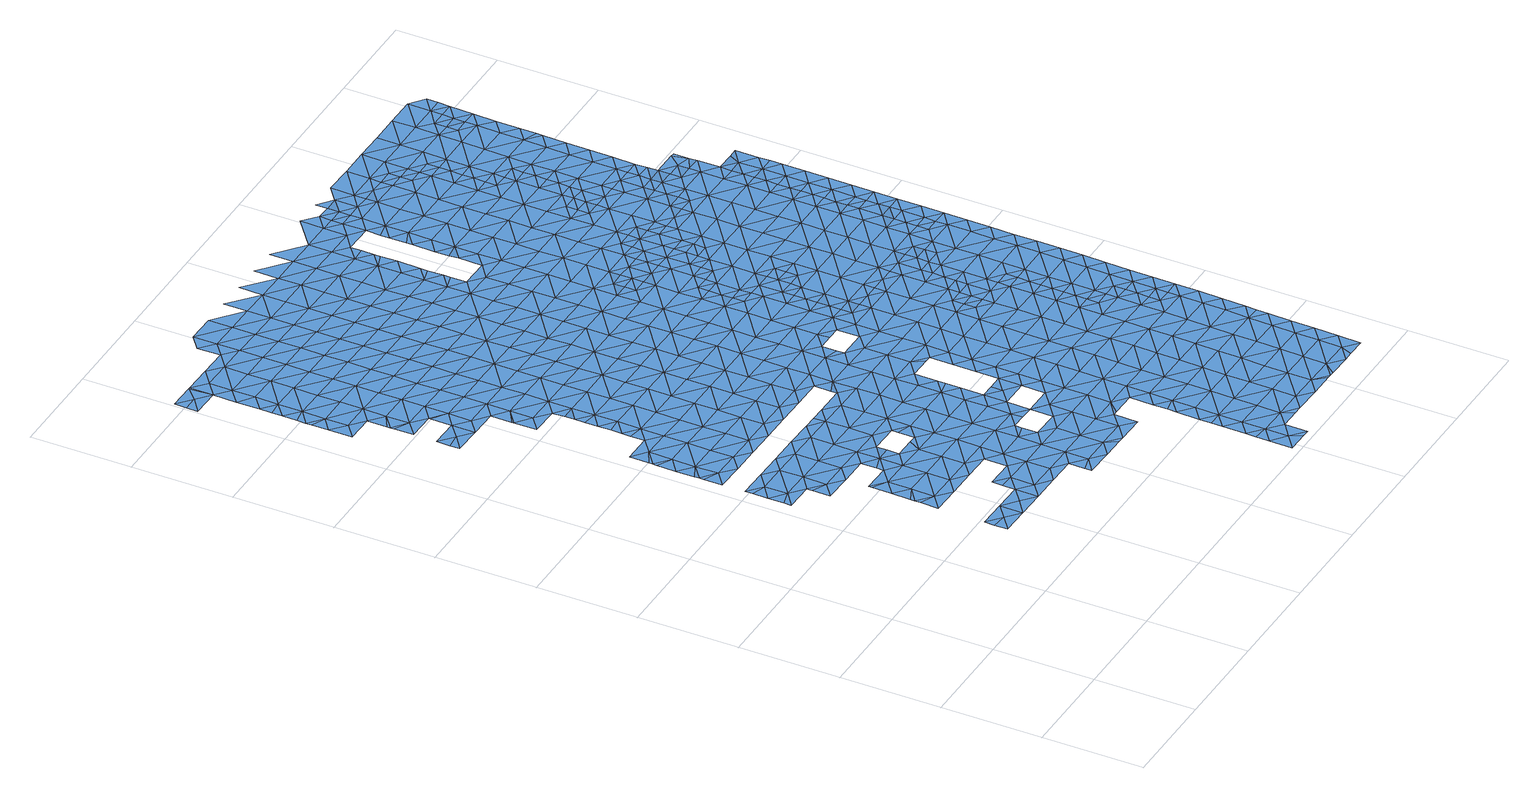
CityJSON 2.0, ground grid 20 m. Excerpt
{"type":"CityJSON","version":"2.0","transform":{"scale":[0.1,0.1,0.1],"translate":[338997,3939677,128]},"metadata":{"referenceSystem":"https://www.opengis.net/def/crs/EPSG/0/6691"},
"CityObjects":{
"waterbody1":{"type":"WaterBody","attributes":{"name":"1","class":"1140","function":"1","WaterBodyRiverFloodingRiskAttribute.description":"1","WaterBodyRiverFloodingRiskAttribute.rankOrg":"1","WaterBodyRiverFloodingRiskAttribute.adminType":"2","WaterBodyRiverFloodingRiskAttribute.scale":"L2"},"geometry":[{"type":"MultiSurface","lod":"1","boundaries":[[[0,1,2]],[[2,1,3]],[[4,5,6]],[[7,4,6]],[[0,8,1]],[[5,9,6]],[[10,11,12]],[[11,7,6]],[[13,3,1]],[[10,7,11]],[[14,15,16]],[[1,8,13]],[[17,12,11]],[[9,18,6]],[[16,15,19]],[[6,20,11]],[[21,22,9]],[[23,15,14]],[[21,24,22]],[[25,26,27]],[[25,28,26]],[[29,30,27]],[[22,18,9]],[[31,32,33]],[[31,19,32]],[[13,8,34]],[[20,17,11]],[[24,35,22]],[[28,36,26]],[[19,15,32]],[[37,30,29]],[[27,26,29]],[[33,38,39]],[[6,18,20]],[[39,38,40]],[[34,8,41]],[[42,43,44]],[[45,13,34]],[[33,32,38]],[[46,47,48]],[[23,49,15]],[[46,37,47]],[[50,32,15]],[[44,43,51]],[[37,29,47]],[[52,29,26]],[[48,53,54]],[[22,55,18]],[[56,57,58]],[[52,26,36]],[[20,59,17]],[[45,34,41]],[[50,38,32]],[[53,48,47]],[[60,40,38]],[[61,54,53]],[[22,35,55]],[[57,62,58]],[[63,64,65]],[[64,56,58]],[[43,42,66]],[[63,56,64]],[[18,67,20]],[[52,68,29]],[[29,69,47]],[[70,71,72]],[[73,45,41]],[[65,74,75]],[[53,76,61]],[[77,78,79]],[[80,67,18]],[[15,49,50]],[[68,69,29]],[[51,43,81]],[[80,18,55]],[[69,53,47]],[[82,60,38]],[[71,70,83]],[[75,74,84]],[[74,65,64]],[[35,85,55]],[[78,77,86]],[[83,87,88]],[[49,23,89]],[[90,91,45]],[[81,43,66]],[[62,92,58]],[[87,62,88]],[[73,90,45]],[[70,87,83]],[[52,36,93]],[[20,67,59]],[[41,94,73]],[[91,90,95]],[[38,50,82]],[[96,84,74]],[[97,84,96]],[[70,72,98]],[[99,97,96]],[[64,58,92]],[[77,79,100]],[[101,86,77]],[[60,102,103]],[[87,92,62]],[[85,104,55]],[[82,102,60]],[[105,68,52]],[[55,104,80]],[[93,105,52]],[[106,49,89]],[[53,107,76]],[[99,108,109]],[[49,110,50]],[[81,66,111]],[[103,102,85]],[[108,99,96]],[[67,112,59]],[[113,114,81]],[[53,69,107]],[[98,115,70]],[[74,64,116]],[[117,87,70]],[[66,118,111]],[[50,110,82]],[[119,96,74]],[[102,104,85]],[[120,69,68]],[[113,81,111]],[[77,100,101]],[[114,113,98]],[[121,67,80]],[[64,92,116]],[[122,123,76]],[[95,90,124]],[[125,109,108]],[[126,106,89]],[[127,128,73]],[[115,117,70]],[[117,92,87]],[[100,109,125]],[[73,94,127]],[[110,49,106]],[[123,122,129]],[[130,119,74]],[[113,115,98]],[[122,76,107]],[[101,100,131]],[[132,105,93]],[[133,121,80]],[[102,82,134]],[[90,73,128]],[[133,80,104]],[[135,136,137]],[[74,116,130]],[[138,139,129]],[[140,137,136]],[[100,141,131]],[[120,68,105]],[[96,142,108]],[[138,143,139]],[[102,144,104]],[[100,125,141]],[[145,146,118]],[[138,129,122]],[[145,135,146]],[[102,134,147]],[[67,121,112]],[[148,111,118]],[[124,90,128]],[[94,149,127]],[[107,69,150]],[[134,82,151]],[[92,152,116]],[[82,110,151]],[[135,137,146]],[[102,147,144]],[[150,69,120]],[[107,153,122]],[[113,111,148]],[[138,154,143]],[[155,115,113]],[[156,126,124]],[[126,157,106]],[[158,154,159]],[[125,108,142]],[[160,133,104]],[[161,92,117]],[[162,131,141]],[[158,143,154]],[[163,110,106]],[[116,152,130]],[[96,119,142]],[[148,118,146]],[[132,164,105]],[[156,124,128]],[[165,120,105]],[[166,146,137]],[[167,134,151]],[[168,128,127]],[[154,169,159]],[[170,117,115]],[[121,171,112]],[[107,150,153]],[[157,163,106]],[[169,140,172]],[[153,173,122]],[[163,151,110]],[[122,174,138]],[[155,113,148]],[[175,119,130]],[[156,157,126]],[[92,161,152]],[[172,159,169]],[[176,177,149]],[[104,144,160]],[[164,165,105]],[[176,178,177]],[[179,121,133]],[[173,174,122]],[[152,175,130]],[[120,165,150]],[[125,142,180]],[[141,125,181]],[[182,148,146]],[[137,140,166]],[[183,156,128]],[[169,166,140]],[[184,161,117]],[[127,149,168]],[[185,160,144]],[[170,115,155]],[[186,142,119]],[[181,125,180]],[[187,164,132]],[[141,181,162]],[[178,188,177]],[[189,133,160]],[[167,151,190]],[[168,149,177]],[[154,138,174]],[[191,155,148]],[[165,192,150]],[[150,193,153]],[[182,146,166]],[[194,152,161]],[[184,117,170]],[[195,157,156]],[[121,179,171]],[[182,191,148]],[[196,151,163]],[[186,119,175]],[[128,168,183]],[[183,197,156]],[[192,193,150]],[[190,151,196]],[[133,189,179]],[[193,173,153]],[[198,168,177]],[[199,154,174]],[[200,170,155]],[[169,201,166]],[[188,198,177]],[[197,195,156]],[[195,163,157]],[[202,175,152]],[[169,154,201]],[[180,142,203]],[[194,161,184]],[[185,204,160]],[[191,200,155]],[[190,205,206]],[[203,142,186]],[[179,207,171]],[[187,208,164]],[[205,185,206]],[[209,165,164]],[[201,154,199]],[[205,190,196]],[[210,174,173]],[[162,181,211]],[[212,182,166]],[[193,213,173]],[[214,196,163]],[[170,215,184]],[[189,160,204]],[[181,180,216]],[[198,217,168]],[[205,204,185]],[[209,192,165]],[[218,198,188]],[[219,179,189]],[[152,194,202]],[[180,203,216]],[[220,212,166]],[[216,221,181]],[[212,191,182]],[[183,222,197]],[[179,223,207]],[[183,168,217]],[[220,166,201]],[[224,194,184]],[[186,175,225]],[[215,170,200]],[[226,208,187]],[[227,219,189]],[[225,175,202]],[[228,222,183]],[[209,164,208]],[[186,229,203]],[[215,224,184]],[[227,189,204]],[[163,195,214]],[[210,173,213]],[[214,230,196]],[[199,174,210]],[[225,229,186]],[[211,181,221]],[[231,193,192]],[[197,232,195]],[[233,232,197]],[[234,201,199]],[[233,197,222]],[[235,200,191]],[[194,236,202]],[[237,198,218]],[[179,219,223]],[[183,217,228]],[[205,238,204]],[[239,231,192]],[[224,236,194]],[[231,213,193]],[[205,196,238]],[[229,240,203]],[[211,241,242]],[[234,220,201]],[[235,215,200]],[[241,211,221]],[[192,209,239]],[[243,214,195]],[[199,210,244]],[[232,243,195]],[[216,203,240]],[[191,212,245]],[[246,198,237]],[[196,230,238]],[[247,227,204]],[[216,248,221]],[[226,249,208]],[[241,250,242]],[[228,251,222]],[[252,209,208]],[[238,253,204]],[[235,191,245]],[[217,198,246]],[[199,244,234]],[[219,254,223]],[[220,255,212]],[[225,202,256]],[[257,229,225]],[[234,255,220]],[[258,241,221]],[[249,252,208]],[[235,259,215]],[[260,243,232]],[[217,261,228]],[[252,239,209]],[[262,219,227]],[[202,236,256]],[[216,240,248]],[[263,213,231]],[[224,215,259]],[[212,264,245]],[[210,213,265]],[[247,204,253]],[[255,264,212]],[[266,214,243]],[[257,225,256]],[[267,250,241]],[[217,246,268]],[[229,269,240]],[[230,214,270]],[[244,210,265]],[[257,269,229]],[[246,237,271]],[[272,231,239]],[[221,248,258]],[[213,263,265]],[[226,273,249]],[[261,217,268]],[[228,261,251]],[[236,224,274]],[[275,276,277]],[[270,214,266]],[[274,224,259]],[[278,276,275]],[[219,262,254]],[[243,260,279]],[[280,272,239]],[[227,247,262]],[[272,263,231]],[[267,241,258]],[[281,282,277]],[[238,230,283]],[[234,244,284]],[[269,285,240]],[[286,266,243]],[[280,239,252]],[[279,286,243]],[[235,245,287]],[[288,255,234]],[[289,246,271]],[[256,236,290]],[[291,292,251]],[[268,246,289]],[[283,230,270]],[[244,265,284]],[[282,281,293]],[[253,238,283]],[[248,240,285]],[[290,236,274]],[[281,277,276]],[[294,295,254]],[[245,264,287]],[[287,296,235]],[[235,297,259]],[[298,247,253]],[[299,265,263]],[[300,250,267]],[[292,291,279]],[[301,252,249]],[[302,288,234]],[[251,261,291]],[[303,249,273]],[[296,297,235]],[[302,234,284]],[[297,274,259]],[[266,304,270]],[[255,288,264]],[[257,256,305]],[[306,269,257]],[[273,295,294]],[[307,261,268]],[[254,262,294]],[[276,278,308]],[[258,248,309]],[[310,267,258]],[[311,293,312]],[[301,280,252]],[[266,286,304]],[[276,313,281]],[[314,262,247]],[[256,290,305]],[[293,281,312]],[[253,283,315]],[[248,285,309]],[[309,310,258]],[[304,316,270]],[[317,318,289]],[[318,307,268]],[[312,319,311]],[[276,308,313]],[[303,273,294]],[[268,289,318]],[[270,316,283]],[[263,272,299]],[[264,320,287]],[[319,321,322]],[[265,323,284]],[[324,285,269]],[[261,307,291]],[[298,253,315]],[[306,257,305]],[[322,311,319]],[[267,325,300]],[[326,323,265]],[[279,291,327]],[[249,303,301]],[[304,286,328]],[[326,265,299]],[[329,330,321]],[[281,331,312]],[[284,323,302]],[[290,274,332]],[[280,333,272]],[[334,305,290]],[[283,335,315]],[[287,336,296]],[[331,281,313]],[[264,288,320]],[[294,262,314]],[[283,316,337]],[[324,269,306]],[[329,321,319]],[[274,297,332]],[[285,338,309]],[[339,333,280]],[[317,340,318]],[[247,298,314]],[[325,267,310]],[[286,341,328]],[[324,338,285]],[[339,280,301]],[[304,328,342]],[[283,337,335]],[[343,298,315]],[[330,344,345]],[[312,346,319]],[[335,343,315]],[[291,347,327]],[[329,344,330]],[[272,348,299]],[[296,349,297]],[[323,350,302]],[[351,331,313]],[[345,344,352]],[[287,320,336]],[[336,349,296]],[[291,307,347]],[[290,332,334]],[[309,353,310]],[[333,348,272]],[[354,294,314]],[[355,301,303]],[[288,302,350]],[[299,348,326]],[[303,294,356]],[[306,305,357]],[[358,324,306]],[[312,331,346]],[[359,328,341]],[[342,328,359]],[[352,360,340]],[[327,361,341]],[[318,362,307]],[[363,314,298]],[[305,334,357]],[[294,354,356]],[[309,338,353]],[[352,344,360]],[[364,298,343]],[[365,344,329]],[[366,323,326]],[[327,347,361]],[[362,347,307]],[[367,334,332]],[[318,340,368]],[[369,338,324]],[[331,351,370]],[[319,346,371]],[[288,350,372]],[[329,319,365]],[[320,288,373]],[[374,375,310]],[[358,306,357]],[[375,376,325]],[[355,303,356]],[[297,349,377]],[[339,301,355]],[[332,297,367]],[[365,319,371]],[[339,378,333]],[[310,353,374]],[[340,360,368]],[[336,320,373]],[[325,310,375]],[[359,341,379]],[[380,326,348]],[[381,346,331]],[[367,297,377]],[[341,361,379]],[[288,372,373]],[[344,382,360]],[[383,331,370]],[[318,368,362]],[[384,385,359]],[[354,314,363]],[[369,324,358]],[[362,386,347]],[[298,364,363]],[[356,354,387]],[[364,343,388]],[[378,339,355]],[[384,359,379]],[[326,380,366]],[[378,389,333]],[[357,334,390]],[[382,344,365]],[[391,336,373]],[[360,392,368]],[[350,323,393]],[[353,338,394]],[[390,334,367]],[[356,395,355]],[[396,356,387]],[[382,392,360]],[[349,336,397]],[[394,338,369]],[[361,347,398]],[[385,399,400]],[[401,380,348]],[[393,323,366]],[[371,346,381]],[[372,350,393]],[[387,354,402]],[[353,403,374]],[[354,363,402]],[[356,396,395]],[[377,349,397]],[[364,388,404]],[[331,383,381]],[[405,367,377]],[[398,347,386]],[[385,384,399]],[[348,333,401]],[[358,357,406]],[[336,391,397]],[[407,369,358]],[[408,403,353]],[[409,363,364]],[[403,375,374]],[[410,404,400]],[[383,370,411]],[[357,390,406]],[[395,412,355]],[[379,361,413]],[[353,394,408]],[[333,389,401]],[[362,368,414]],[[415,371,381]],[[355,416,378]],[[417,372,393]],[[400,399,410]],[[384,379,413]],[[401,418,380]],[[419,394,369]],[[365,371,420]],[[373,372,421]],[[361,398,413]],[[407,358,406]],[[422,423,375]],[[364,404,409]],[[368,392,414]],[[377,397,405]],[[414,424,362]],[[362,425,386]],[[410,409,404]],[[366,380,418]],[[407,419,369]],[[420,371,415]],[[378,416,389]],[[421,372,417]],[[391,373,421]],[[426,381,383]],[[387,402,427]],[[428,406,390]],[[399,384,429]],[[382,365,430]],[[402,363,431]],[[429,384,413]],[[416,355,412]],[[367,405,432]],[[395,433,412]],[[390,367,428]],[[386,434,398]],[[422,375,403]],[[419,435,394]],[[399,436,410]],[[437,417,393]],[[394,438,408]],[[439,427,402]],[[383,411,440]],[[430,365,420]],[[363,409,431]],[[392,382,430]],[[397,391,441]],[[425,362,424]],[[428,367,432]],[[425,434,386]],[[434,413,398]],[[389,442,401]],[[443,407,406]],[[366,418,444]],[[393,366,437]],[[435,438,394]],[[391,421,441]],[[445,412,433]],[[446,409,410]],[[408,438,403]],[[439,402,431]],[[426,383,440]],[[399,429,447]],[[415,381,426]],[[366,444,437]],[[411,448,440]],[[389,416,449]],[[450,429,413]],[[437,451,417]],[[452,422,403]],[[392,430,453]],[[397,441,454]],[[407,455,419]],[[414,392,456]],[[405,397,457]],[[399,447,436]],[[442,389,449]],[[406,428,443]],[[439,458,427]],[[412,459,416]],[[421,417,451]],[[427,458,445]],[[409,460,431]],[[457,397,454]],[[432,405,457]],[[461,430,420]],[[462,441,421]],[[418,401,463]],[[392,453,456]],[[415,426,464]],[[465,425,424]],[[446,410,436]],[[420,415,466]],[[450,413,434]],[[455,407,443]],[[467,468,422]],[[440,448,469]],[[470,447,429]],[[471,435,419]],[[424,414,472]],[[412,445,459]],[[444,418,463]],[[455,473,419]],[[466,415,464]],[[416,474,449]],[[403,438,452]],[[475,462,421]],[[401,442,463]],[[462,454,441]],[[472,414,456]],[[428,432,476]],[[465,434,425]],[[475,421,451]],[[477,453,430]],[[478,440,469]],[[473,471,419]],[[440,479,426]],[[443,428,480]],[[445,458,459]],[[439,431,460]],[[481,429,450]],[[482,436,447]],[[432,457,476]],[[409,446,460]],[[467,422,452]],[[483,478,469]],[[437,444,484]],[[474,416,459]],[[461,420,466]],[[461,477,430]],[[484,444,463]],[[443,485,455]],[[486,451,437]],[[428,487,480]],[[470,429,481]],[[488,457,454]],[[438,435,471]],[[424,472,465]],[[487,428,476]],[[443,480,489]],[[458,490,459]],[[491,475,451]],[[438,492,452]],[[465,493,434]],[[494,439,460]],[[443,489,485]],[[479,440,478]],[[495,486,437]],[[436,496,446]],[[485,497,455]],[[463,442,498]],[[458,439,499]],[[495,437,484]],[[488,476,457]],[[455,500,473]],[[449,474,501]],[[497,500,455]],[[450,434,493]],[[442,449,502]],[[503,474,459]],[[504,454,462]],[[486,491,451]],[[482,447,470]],[[464,426,505]],[[482,496,436]],[[506,484,463]],[[507,503,459]],[[508,481,450]],[[456,453,509]],[[458,499,490]],[[510,462,475]],[[511,506,463]],[[502,449,501]],[[452,512,467]],[[459,490,507]],[[439,494,499]],[[478,483,513]],[[514,510,475]],[[438,471,492]],[[463,498,511]],[[466,464,505]],[[492,512,452]],[[514,475,491]],[[515,471,473]],[[509,453,477]],[[488,454,504]],[[498,442,502]],[[426,479,505]],[[516,465,472]],[[517,487,476]],[[518,508,450]],[[519,501,474]],[[515,473,500]],[[506,520,484]],[[521,495,484]],[[522,494,460]],[[523,524,467]],[[525,519,474]],[[481,508,470]],[[472,456,516]],[[520,521,484]],[[450,493,518]],[[474,503,525]],[[480,487,526]],[[460,446,522]],[[512,523,467]],[[527,492,471]],[[528,490,499]],[[516,456,509]],[[529,466,505]],[[530,498,502]],[[461,531,477]],[[532,504,462]],[[533,527,471]],[[478,534,479]],[[535,482,470]],[[536,491,486]],[[461,466,531]],[[537,462,510]],[[538,539,501]],[[471,515,533]],[[476,488,517]],[[516,540,465]],[[517,541,487]],[[446,496,522]],[[542,499,494]],[[501,519,538]],[[478,513,543]],[[531,466,529]],[[502,501,539]],[[544,512,492]],[[545,509,477]],[[546,505,479]],[[493,465,540]],[[499,547,528]],[[482,548,496]],[[549,544,492]],[[550,488,504]],[[551,495,521]],[[552,537,510]],[[495,553,486]],[[554,536,486]],[[531,545,477]],[[492,527,549]],[[526,487,541]],[[535,470,508]],[[513,555,543]],[[556,494,522]],[[534,478,543]],[[530,502,557]],[[551,553,495]],[[532,462,537]],[[558,516,509]],[[502,539,557]],[[559,551,521]],[[560,561,496]],[[496,561,522]],[[482,562,548]],[[560,496,548]],[[563,493,540]],[[564,523,512]],[[542,494,556]],[[544,564,512]],[[545,558,509]],[[526,565,566]],[[562,482,535]],[[518,493,567]],[[565,526,541]],[[568,557,539]],[[546,479,534]],[[547,499,542]],[[552,569,537]],[[543,555,570]],[[550,504,532]],[[517,488,550]],[[571,540,516]],[[572,541,517]],[[573,531,529]],[[574,575,566]],[[554,486,553]],[[529,505,576]],[[493,563,567]],[[577,556,522]],[[561,577,522]],[[568,539,578]],[[543,579,534]],[[575,574,580]],[[508,518,581]],[[559,582,551]],[[583,548,562]],[[576,505,546]],[[579,543,570]],[[564,584,523]],[[585,547,542]],[[569,586,537]],[[566,565,574]],[[587,557,568]],[[588,532,537]],[[589,564,544]],[[572,517,550]],[[590,554,553]],[[591,565,541]],[[582,592,551]],[[518,567,581]],[[574,593,580]],[[516,558,571]],[[594,562,535]],[[571,595,540]],[[580,593,596]],[[578,597,568]],[[592,598,551]],[[551,598,553]],[[599,542,556]],[[535,508,600]],[[601,567,563]],[[602,583,562]],[[573,529,576]],[[545,531,573]],[[586,588,537]],[[546,534,603]],[[563,540,595]],[[542,604,585]],[[591,574,565]],[[534,579,603]],[[605,587,568]],[[532,588,550]],[[600,594,535]],[[597,606,568]],[[607,541,572]],[[561,608,577]],[[609,523,584]],[[610,599,556]],[[553,611,590]],[[508,581,600]],[[612,601,563]],[[606,605,568]],[[603,613,546]],[[598,611,553]],[[595,612,563]],[[610,556,577]],[[594,602,562]],[[546,613,576]],[[614,581,567]],[[615,596,616]],[[616,596,593]],[[569,617,586]],[[618,584,564]],[[619,614,567]],[[620,615,616]],[[589,618,564]],[[619,567,601]],[[621,622,620]],[[623,572,550]],[[541,607,591]],[[545,573,624]],[[558,545,625]],[[542,599,604]],[[588,626,550]],[[608,627,577]],[[616,621,620]],[[591,628,574]],[[629,595,571]],[[630,627,608]],[[622,621,589]],[[617,631,586]],[[632,576,613]],[[626,623,550]],[[633,610,577]],[[634,635,581]],[[573,576,632]],[[636,637,598]],[[598,637,611]],[[545,624,625]],[[627,633,577]],[[638,639,584]],[[581,614,634]],[[638,584,618]],[[640,629,571]],[[600,581,635]],[[571,558,640]],[[631,641,586]],[[621,642,589]],[[643,601,612]],[[609,584,639]],[[593,574,644]],[[645,612,595]],[[641,646,586]],[[647,602,594]],[[586,646,588]],[[648,573,632]],[[649,594,600]],[[650,645,595]],[[651,604,599]],[[607,572,623]],[[652,599,610]],[[618,589,642]],[[653,649,600]],[[624,573,654]],[[595,629,650]],[[616,593,644]],[[558,625,640]],[[655,652,610]],[[656,611,637]],[[657,591,607]],[[600,635,653]],[[573,648,654]],[[655,610,633]],[[574,628,644]],[[623,658,607]],[[659,643,612]],[[660,647,594]],[[645,661,612]],[[662,618,642]],[[636,663,637]],[[661,659,612]],[[646,664,588]],[[599,665,651]],[[663,656,637]],[[625,624,666]],[[588,664,626]],[[621,616,667]],[[624,654,666]],[[594,649,660]],[[660,668,647]],[[669,629,640]],[[665,599,652]],[[663,636,670]],[[666,671,625]],[[616,644,667]],[[667,672,621]],[[621,673,642]],[[625,671,640]],[[663,674,656]],[[642,675,662]],[[628,591,657]],[[676,664,646]],[[672,673,621]],[[607,658,657]],[[677,644,628]],[[640,678,669]],[[673,675,642]],[[671,678,640]],[[679,680,652]],[[623,626,681]],[[665,652,680]],[[681,626,664]],[[682,628,657]],[[683,684,685]],[[676,686,664]],[[687,665,680]],[[658,623,688]],[[667,644,677]],[[628,682,677]],[[623,681,688]],[[679,689,680]],[[690,675,673]],[[680,691,687]],[[692,693,694]],[[695,658,688]],[[689,679,696]],[[689,691,680]],[[692,697,686]],[[698,664,686]],[[672,699,673]],[[657,658,700]],[[667,677,701]],[[672,667,699]],[[681,702,688]],[[673,703,690]],[[692,694,697]],[[682,657,700]],[[658,695,700]],[[681,664,704]],[[667,701,699]],[[698,686,697]],[[705,703,673]],[[699,705,673]],[[694,706,697]],[[707,708,688]],[[688,708,695]],[[681,704,702]],[[707,688,702]],[[677,682,709]],[[664,698,704]],[[709,682,700]],[[710,700,695]],[[708,710,695]],[[701,677,711]],[[712,702,704]],[[677,709,711]],[[701,713,699]],[[714,703,705]],[[697,706,715]],[[699,716,705]],[[717,713,701]],[[698,697,718]],[[719,714,705]],[[701,711,717]],[[715,706,720]],[[704,698,718]],[[716,719,705]],[[708,721,710]],[[712,704,722]],[[697,715,718]],[[699,713,716]],[[711,709,723]],[[700,710,724]],[[709,700,725]],[[726,714,719]],[[720,727,715]],[[704,728,722]],[[729,730,711]],[[711,730,717]],[[725,700,724]],[[721,731,710]],[[729,711,723]],[[728,704,718]],[[723,709,725]],[[732,733,715]],[[734,716,713]],[[731,735,710]],[[715,727,732]],[[721,736,731]],[[737,738,717]],[[717,738,713]],[[718,715,733]],[[724,710,735]],[[717,730,737]],[[739,722,728]],[[740,728,718]],[[741,723,725]],[[742,734,713]],[[743,740,718]],[[744,745,724]],[[724,745,725]],[[718,733,743]],[[724,735,744]],[[713,738,742]],[[746,739,728]],[[747,734,742]],[[748,749,725]],[[746,728,740]],[[725,745,748]],[[741,725,749]],[[750,746,740]],[[750,740,751]],[[752,746,750]],[[751,753,750]],[[754,753,751]],[[753,755,750]],[[752,750,755]]]}]},
"waterbody2":{"type":"WaterBody","attributes":{"name":"1","class":"1140","function":"1","WaterBodyRiverFloodingRiskAttribute.description":"1","WaterBodyRiverFloodingRiskAttribute.rankOrg":"2","WaterBodyRiverFloodingRiskAttribute.adminType":"2","WaterBodyRiverFloodingRiskAttribute.scale":"L2"},"geometry":[{"type":"MultiSurface","lod":"1","boundaries":[[[756,645,650]],[[756,757,645]],[[756,758,757]],[[678,758,756]],[[759,760,761]],[[761,760,762]],[[760,763,762]],[[764,762,763]],[[762,764,765]],[[764,766,765]],[[767,766,764]],[[767,768,766]],[[769,768,767]],[[769,770,768]],[[769,771,770]],[[771,769,772]],[[772,769,773]],[[774,773,769]],[[775,774,767]],[[776,777,778]],[[772,777,776]],[[776,779,772]],[[779,776,780]],[[780,776,778]],[[781,780,778]],[[782,780,781]],[[782,783,780]],[[784,785,786]],[[787,785,784]],[[787,788,785]],[[789,790,791]],[[790,792,791]],[[791,792,793]],[[793,792,794]],[[795,796,797]],[[795,798,796]],[[798,799,796]],[[799,798,800]],[[801,686,676]],[[692,686,801]],[[694,693,802]],[[693,674,802]],[[674,693,803]],[[801,803,693]],[[631,803,801]],[[611,803,631]],[[611,656,803]],[[663,804,674]],[[663,670,804]],[[670,636,805]],[[636,598,805]],[[592,805,598]],[[592,582,805]],[[806,582,559]],[[806,807,582]],[[807,806,808]],[[808,806,506]],[[520,506,806]],[[590,611,809]],[[809,554,590]],[[554,809,569]],[[617,569,809]],[[801,646,641]],[[536,810,491]],[[536,554,810]],[[514,491,810]],[[810,510,514]],[[552,510,810]],[[810,569,552]],[[809,631,617]],[[569,810,554]],[[511,498,530]],[[525,503,811]],[[503,812,811]],[[812,503,507]],[[560,813,561]],[[560,583,813]],[[583,602,813]],[[660,649,768]],[[660,768,668]],[[647,668,814]],[[814,668,770]],[[647,814,602]],[[814,630,602]],[[814,815,630]],[[814,771,815]],[[816,771,779]],[[696,816,779]],[[679,816,696]],[[679,655,816]],[[679,652,655]],[[689,817,691]],[[689,696,817]],[[691,817,818]],[[818,817,783]],[[819,691,818]],[[687,691,819]],[[819,665,687]],[[665,819,820]],[[819,821,820]],[[821,819,822]],[[821,822,823]],[[823,822,824]],[[825,824,822]],[[823,824,788]],[[823,788,826]],[[827,823,826]],[[828,827,826]],[[828,829,827]],[[829,828,830]],[[831,830,828]],[[832,830,831]],[[833,830,832]],[[830,833,834]],[[833,605,834]],[[833,835,605]],[[836,835,833]],[[836,807,835]],[[807,836,837]],[[837,836,838]],[[836,839,838]],[[832,839,836]],[[838,839,840]],[[840,839,831]],[[793,840,831]],[[840,793,841]],[[796,841,793]],[[841,838,840]],[[838,841,842]],[[841,799,842]],[[799,843,842]],[[844,843,799]],[[843,844,845]],[[846,845,844]],[[847,846,844]],[[847,844,848]],[[845,849,843]],[[850,849,845]],[[851,849,850]],[[733,849,851]],[[733,732,849]],[[802,804,852]],[[852,804,853]],[[804,837,853]],[[852,853,843]],[[843,727,852]],[[720,852,727]],[[732,727,849]],[[743,733,851]],[[854,851,850]],[[855,850,845]],[[843,849,727]],[[799,848,844]],[[843,853,842]],[[842,853,838]],[[838,853,837]],[[807,837,805]],[[587,605,835]],[[606,597,834]],[[597,856,834]],[[857,856,597]],[[856,857,811]],[[519,811,857]],[[858,856,811]],[[858,829,856]],[[754,751,851]],[[858,859,829]],[[859,858,820]],[[820,858,860]],[[860,858,812]],[[547,860,812]],[[860,547,585]],[[813,630,608]],[[815,633,627]],[[604,651,820]],[[585,604,860]],[[528,547,812]],[[490,528,812]],[[604,820,860]],[[857,597,578]],[[578,539,857]],[[587,835,557]],[[808,557,835]],[[834,605,606]],[[856,830,834]],[[836,833,832]],[[831,839,832]],[[791,831,828]],[[830,856,829]],[[827,829,859]],[[859,821,827]],[[828,826,791]],[[827,821,823]],[[820,821,859]],[[651,665,820]],[[822,819,818]],[[818,861,822]],[[862,861,818]],[[655,633,816]],[[817,696,779]],[[816,633,815]],[[627,630,815]],[[863,614,619]],[[634,614,765]],[[635,634,765]],[[619,643,863]],[[643,659,863]],[[757,659,661]],[[757,761,659]],[[659,761,863]],[[643,619,601]],[[653,635,766]],[[766,649,653]],[[864,855,845]],[[608,561,813]],[[548,583,560]],[[507,490,812]],[[858,811,812]],[[811,519,525]],[[538,519,857]],[[539,538,857]],[[530,557,808]],[[511,530,808]],[[806,521,520]],[[808,506,511]],[[808,835,807]],[[559,521,806]],[[614,863,765]],[[582,807,805]],[[670,805,837]],[[804,670,837]],[[611,631,809]],[[641,631,801]],[[656,674,803]],[[804,802,674]],[[694,802,706]],[[845,846,864]],[[800,848,799]],[[841,796,799]],[[751,743,851]],[[796,793,797]],[[794,797,793]],[[831,791,793]],[[791,826,789]],[[865,789,826]],[[826,788,865]],[[824,785,788]],[[866,785,824]],[[866,786,785]],[[861,825,822]],[[783,862,818]],[[783,817,780]],[[779,780,817]],[[777,772,773]],[[779,771,772]],[[771,814,770]],[[668,768,770]],[[769,767,774]],[[649,766,768]],[[764,775,767]],[[635,765,766]],[[863,762,765]],[[764,763,775]],[[762,863,761]],[[757,759,761]],[[669,678,756]],[[629,669,756]],[[757,758,759]],[[661,645,757]],[[650,629,756]],[[740,743,751]],[[801,693,692]],[[676,646,801]],[[854,754,851]],[[771,816,815]],[[720,706,852]],[[706,802,852]],[[630,813,602]]]}]},
"waterbody3":{"type":"WaterBody","attributes":{"name":"1","class":"1140","function":"1","WaterBodyRiverFloodingRiskAttribute.description":"1","WaterBodyRiverFloodingRiskAttribute.rankOrg":"2","WaterBodyRiverFloodingRiskAttribute.adminType":"2","WaterBodyRiverFloodingRiskAttribute.scale":"L2"},"geometry":[{"type":"MultiSurface","lod":"1","boundaries":[[[638,618,662]],[[638,867,639]],[[638,662,867]],[[683,639,867]],[[662,675,867]],[[867,684,683]],[[675,684,867]],[[690,868,675]],[[684,675,868]],[[869,684,868]],[[690,703,868]],[[703,870,868]],[[868,871,869]],[[707,702,872]],[[707,721,708]],[[714,870,703]],[[702,712,872]],[[721,707,872]],[[868,870,871]],[[712,722,872]],[[714,726,870]],[[736,721,872]],[[716,734,719]],[[872,722,736]],[[726,873,870]],[[874,726,719]],[[870,875,871]],[[873,875,870]],[[722,876,736]],[[719,734,874]],[[874,873,726]],[[729,877,730]],[[729,723,877]],[[722,739,876]],[[877,723,741]],[[734,747,874]],[[731,736,878]],[[737,879,738]],[[737,730,879]],[[736,876,878]],[[735,731,878]],[[739,746,876]],[[730,877,879]],[[741,749,877]],[[747,880,874]],[[744,881,745]],[[882,747,742]],[[744,735,881]],[[742,738,882]],[[735,878,881]],[[738,879,882]],[[876,883,878]],[[873,874,880]],[[883,876,746]],[[882,880,747]],[[873,884,875]],[[748,745,885]],[[880,884,873]],[[745,881,885]],[[749,748,885]],[[886,881,878]],[[879,877,887]],[[877,749,887]],[[752,883,746]],[[883,886,878]],[[879,888,882]],[[749,885,887]],[[886,889,881]],[[879,887,890]],[[882,891,880]],[[875,884,892]],[[752,755,883]],[[885,881,889]],[[879,890,888]],[[880,891,884]],[[889,893,885]],[[894,886,883]],[[887,885,893]],[[891,882,888]],[[883,755,894]],[[887,895,890]],[[893,895,887]],[[896,889,886]],[[894,896,886]],[[884,897,892]],[[895,898,890]],[[884,891,899]],[[900,889,896]],[[898,901,890]],[[893,889,900]],[[897,884,899]],[[891,888,902]],[[888,890,901]],[[900,903,893]],[[904,899,891]],[[905,904,891]],[[905,891,902]],[[895,893,903]],[[902,888,901]],[[903,906,895]],[[898,895,907]],[[908,897,899]],[[895,906,907]],[[909,902,901]],[[910,899,904]],[[907,911,898]],[[901,898,911]],[[912,909,901]],[[904,913,910]],[[899,910,908]],[[901,911,912]],[[910,913,914]],[[914,915,910]],[[915,916,910]],[[908,910,916]]]}]},
"waterbody4":{"type":"WaterBody","attributes":{"name":"1","class":"1140","function":"1","WaterBodyRiverFloodingRiskAttribute.description":"1","WaterBodyRiverFloodingRiskAttribute.rankOrg":"1","WaterBodyRiverFloodingRiskAttribute.adminType":"2","WaterBodyRiverFloodingRiskAttribute.scale":"L2"},"geometry":[{"type":"MultiSurface","lod":"1","boundaries":[[[917,918,781]],[[862,783,782]],[[866,825,919]],[[862,782,918]],[[782,781,918]],[[919,918,917]],[[919,917,786]],[[866,919,786]],[[824,825,866]],[[825,861,919]],[[918,919,861]],[[862,918,861]]]}]},
"waterbody5":{"type":"WaterBody","attributes":{"name":"1","class":"1140","function":"1","WaterBodyRiverFloodingRiskAttribute.description":"1","WaterBodyRiverFloodingRiskAttribute.rankOrg":"1","WaterBodyRiverFloodingRiskAttribute.adminType":"2","WaterBodyRiverFloodingRiskAttribute.scale":"L2"},"geometry":[{"type":"MultiSurface","lod":"1","boundaries":[[[792,920,921]],[[787,784,922]],[[800,798,923]],[[798,924,923]],[[925,926,927]],[[928,929,920]],[[927,923,925]],[[927,848,923]],[[927,847,848]],[[789,865,922]],[[930,921,929]],[[790,920,792]],[[794,792,921]],[[924,798,795]],[[795,797,924]],[[924,797,921]],[[797,794,921]],[[790,789,920]],[[922,920,789]],[[920,922,928]],[[784,928,922]],[[931,923,932]],[[846,847,927]],[[933,927,926]],[[921,920,929]],[[800,923,848]],[[923,924,932]],[[924,921,930]],[[846,927,933]],[[930,932,924]],[[931,925,923]],[[865,787,922]],[[788,787,865]]]}]},
"waterbody6":{"type":"WaterBody","attributes":{"name":"1","class":"1140","function":"1","WaterBodyRiverFloodingRiskAttribute.description":"1","WaterBodyRiverFloodingRiskAttribute.rankOrg":"1","WaterBodyRiverFloodingRiskAttribute.adminType":"2","WaterBodyRiverFloodingRiskAttribute.scale":"L2"},"geometry":[{"type":"MultiSurface","lod":"1","boundaries":[[[934,850,855]],[[935,754,934]],[[855,936,934]],[[936,855,864]],[[754,854,934]],[[937,935,936]],[[934,936,935]],[[934,854,850]]]}]},
"waterbody7":{"type":"WaterBody","attributes":{"name":"1","class":"1140","function":"1","WaterBodyRiverFloodingRiskAttribute.description":"1","WaterBodyRiverFloodingRiskAttribute.rankOrg":"1","WaterBodyRiverFloodingRiskAttribute.adminType":"2","WaterBodyRiverFloodingRiskAttribute.scale":"L2"},"geometry":[{"type":"MultiSurface","lod":"1","boundaries":[[[913,904,938]],[[913,938,914]],[[905,902,909]],[[909,912,938]],[[912,914,938]],[[905,909,938]],[[938,904,905]]]}]}
},
"vertices":[
[319,336,21],[348,358,21],[319,361,21],[320,382,21],[213,723,19],[212,708,19],[241,730,19],[213,754,18],[375,335,21],[269,707,19],[214,785,18],[242,776,18],[214,800,18],[376,381,21],[321,474,20],[350,497,20],[322,509,20],[271,799,18],[298,729,19],[322,521,20],[298,775,18],[269,696,19],[297,683,19],[378,473,20],[268,660,19],[215,883,16],[244,869,16],[216,892,16],[215,846,16],[244,915,15],[216,901,15],[322,530,20],[351,543,20],[323,567,20],[404,357,21],[325,659,19],[271,845,16],[216,939,15],[352,590,20],[324,606,20],[324,613,20],[432,334,21],[110,1311,10],[139,1333,10],[110,1330,10],[433,380,21],[217,977,15],[245,961,15],[217,985,15],[407,496,20],[408,542,20],[111,1357,10],[300,868,16],[246,1008,15],[217,992,15],[353,682,19],[57,1543,8],[57,1496,8],[85,1519,8],[327,798,18],[380,612,20],[218,1031,15],[113,1495,8],[58,1577,7],[86,1565,7],[58,1589,7],[166,1309,10],[355,774,19],[301,914,15],[302,960,15],[140,1426,9],[112,1442,9],[112,1403,9],[461,356,21],[87,1611,7],[59,1606,7],[275,1030,15],[34,1797,6],[5,1797,6],[5,1775,6],[354,728,19],[167,1356,10],[408,589,20],[112,1449,9],[59,1635,7],[381,658,19],[6,1821,6],[141,1472,8],[112,1455,9],[435,472,21],[462,403,21],[433,404,21],[142,1518,8],[328,844,16],[489,333,21],[434,426,21],[88,1658,7],[59,1655,7],[168,1402,9],[60,1681,7],[62,1774,6],[58,1820,6],[409,635,20],[381,627,20],[410,681,19],[357,867,16],[463,495,21],[303,1007,15],[89,1704,7],[61,1727,6],[464,541,20],[195,1332,10],[384,797,19],[196,1378,10],[168,1398,9],[197,1425,9],[143,1564,8],[198,1471,9],[223,1308,11],[144,1657,7],[358,913,16],[412,773,19],[303,1053,15],[275,1058,15],[490,425,21],[89,1750,6],[491,471,21],[517,355,21],[518,402,21],[276,1076,15],[144,1610,7],[62,1820,6],[385,843,16],[411,727,19],[437,611,20],[222,1262,11],[221,1216,12],[250,1239,12],[304,1099,15],[276,1097,15],[278,1215,12],[90,1796,6],[145,1703,7],[276,1123,14],[438,657,19],[222,1266,11],[251,1285,11],[438,635,20],[252,1331,11],[545,332,22],[358,959,15],[465,587,20],[199,1563,8],[359,1005,15],[305,1145,14],[253,1377,10],[519,448,21],[520,494,21],[277,1150,14],[277,1169,14],[467,680,19],[199,1517,8],[119,1819,6],[521,540,21],[413,866,17],[414,912,16],[307,1238,12],[478,610,20],[574,354,22],[306,1191,13],[254,1424,10],[440,796,18],[278,1190,13],[360,1052,15],[361,1098,15],[200,1609,7],[545,300,22],[573,308,22],[545,286,22],[468,772,18],[146,1749,6],[147,1795,6],[308,1284,12],[575,401,22],[254,1470,9],[495,656,20],[201,1656,7],[441,842,17],[601,284,22],[468,726,19],[494,610,20],[308,1330,11],[415,958,16],[416,1004,15],[255,1516,9],[577,493,21],[522,586,20],[576,447,22],[630,307,22],[362,1144,14],[309,1376,11],[363,1190,13],[256,1562,8],[202,1702,7],[523,679,20],[522,633,20],[494,642,20],[467,795,18],[470,865,17],[471,911,16],[418,1097,15],[176,1818,6],[364,1283,12],[417,1051,15],[577,539,21],[310,1422,10],[203,1748,7],[631,353,22],[646,284,22],[525,771,18],[363,1237,12],[204,1794,6],[604,423,22],[497,795,18],[311,1469,10],[257,1608,8],[498,841,17],[524,725,19],[632,400,22],[258,1655,7],[578,585,21],[473,1003,16],[605,469,22],[604,455,22],[419,1189,14],[366,1375,11],[312,1515,9],[658,283,22],[579,632,21],[472,957,16],[259,1701,7],[204,1840,6],[176,1864,6],[633,492,22],[418,1143,14],[365,1329,12],[687,306,22],[581,724,20],[259,1747,7],[527,864,17],[205,1887,5],[660,422,22],[527,910,17],[580,678,20],[554,794,19],[420,1236,13],[313,1561,8],[313,1607,8],[260,1793,6],[367,1421,11],[635,469,22],[688,399,22],[582,770,19],[473,1050,16],[421,1282,12],[474,1096,15],[634,538,22],[261,1839,6],[687,352,22],[314,1654,8],[635,584,21],[714,282,22],[529,1002,16],[555,840,18],[368,1468,10],[766,4,23],[795,27,23],[767,50,23],[809,3,23],[661,468,22],[528,956,17],[796,73,23],[767,76,23],[636,631,21],[475,1142,15],[315,1700,7],[662,515,22],[422,1328,12],[477,1235,13],[715,329,22],[368,1514,9],[689,445,22],[661,467,22],[768,97,23],[582,817,18],[554,806,18],[423,1374,11],[423,1420,11],[637,723,20],[530,1049,16],[262,1886,5],[584,909,17],[476,1188,14],[583,863,18],[663,561,22],[369,1560,9],[370,1606,8],[745,397,23],[823,3,23],[316,1746,7],[317,1792,6],[769,143,23],[796,119,23],[824,49,23],[638,769,20],[637,677,21],[664,607,21],[722,329,23],[744,351,23],[797,165,23],[478,1281,13],[769,189,23],[769,166,23],[532,1141,15],[371,1653,8],[318,1838,6],[531,1095,16],[718,467,22],[691,537,22],[798,212,23],[770,235,23],[852,72,23],[424,1467,10],[586,1001,17],[425,1513,10],[664,653,21],[478,1327,12],[664,636,21],[372,1699,7],[585,955,17],[772,328,23],[719,514,22],[691,560,22],[665,699,21],[799,258,23],[771,253,23],[853,118,23],[746,444,23],[587,1048,17],[479,1373,12],[532,1187,14],[864,49,23],[771,281,23],[373,1745,7],[639,816,19],[641,908,18],[640,862,18],[426,1559,9],[427,1605,9],[719,560,22],[800,304,23],[746,490,23],[801,396,23],[695,768,21],[694,722,21],[855,211,23],[588,1140,16],[481,1466,11],[801,350,23],[428,1652,8],[880,48,23],[854,164,23],[533,1234,14],[534,1280,13],[373,1791,6],[374,1837,6],[318,1885,6],[480,1419,11],[642,954,18],[747,536,22],[587,1094,16],[910,117,23],[856,257,23],[909,71,23],[748,582,22],[720,606,22],[802,443,23],[668,838,19],[710,699,21],[642,1000,17],[482,1512,10],[535,1326,13],[856,303,23],[589,1186,15],[428,1698,8],[669,884,18],[668,854,19],[536,1372,12],[803,489,23],[749,629,22],[721,652,22],[643,1047,17],[696,814,20],[430,1790,7],[722,698,21],[537,1418,12],[483,1558,10],[483,1604,9],[429,1744,7],[751,721,22],[750,675,22],[937,47,23],[697,907,19],[804,535,23],[857,349,23],[911,163,23],[698,953,18],[590,1232,14],[644,1093,17],[484,1651,8],[911,210,23],[591,1279,14],[431,1836,6],[375,1884,6],[858,395,23],[859,442,23],[966,116,23],[724,837,20],[538,1511,11],[805,581,23],[912,256,23],[752,767,21],[537,1465,11],[699,884,19],[860,488,23],[485,1697,8],[806,674,22],[646,1185,16],[486,1743,7],[752,813,21],[966,70,23],[592,1325,13],[700,1046,18],[539,1557,10],[645,1139,16],[725,883,19],[807,720,22],[806,628,22],[986,46,23],[699,999,18],[861,534,23],[647,1231,15],[487,1789,7],[913,302,24],[592,1371,13],[540,1603,9],[914,348,24],[593,1417,12],[753,860,20],[754,906,20],[808,766,22],[969,255,24],[648,1324,14],[701,1092,17],[967,162,23],[916,441,24],[968,209,24],[488,1835,7],[432,1883,6],[993,46,23],[862,627,23],[542,1696,8],[915,394,24],[541,1649,9],[755,952,19],[647,1278,14],[594,1464,12],[970,301,24],[1022,69,23],[1023,115,23],[567,1533,11],[861,580,23],[863,673,23],[1002,46,23],[702,1138,17],[568,1580,10],[703,1230,16],[595,1510,11],[650,1416,13],[568,1565,10],[782,882,20],[675,1254,15],[543,1742,8],[916,487,24],[809,812,21],[702,1184,16],[864,719,23],[568,1611,9],[729,1068,18],[810,859,21],[569,1626,9],[756,998,19],[757,1045,18],[783,928,20],[649,1370,13],[1024,161,24],[729,1114,17],[782,905,20],[918,579,24],[971,347,25],[676,1300,14],[729,1091,18],[543,1788,8],[1050,45,23],[676,1277,15],[570,1672,9],[971,393,25],[651,1463,12],[917,533,24],[784,975,19],[730,1138,17],[730,1161,17],[865,765,22],[544,1834,8],[488,1882,7],[783,952,19],[624,1532,11],[570,1718,8],[810,882,21],[1025,208,24],[757,1068,18],[1025,254,24],[706,1369,14],[570,1706,8],[1080,114,23],[919,626,24],[704,1254,15],[705,1323,14],[784,998,19],[784,1021,19],[972,440,25],[652,1509,12],[866,858,21],[1079,68,23],[571,1765,8],[1026,300,25],[1080,160,24],[839,881,21],[892,695,23],[571,1744,8],[707,1415,13],[759,1183,17],[704,1300,15],[760,1229,16],[732,1253,16],[1069,45,23],[866,811,22],[785,1067,18],[1027,346,26],[759,1160,17],[892,718,23],[893,742,23],[920,672,23],[973,486,25],[600,1787,8],[652,1555,11],[625,1579,11],[974,532,25],[813,1044,19],[733,1299,15],[1107,44,23],[1028,392,26],[707,1462,12],[1082,253,25],[653,1601,10],[625,1598,10],[1081,206,24],[921,764,23],[813,1020,19],[1108,90,23],[625,1625,10],[975,578,24],[787,1160,17],[920,695,23],[601,1833,8],[867,881,21],[762,1322,15],[814,1067,19],[762,1368,14],[628,1763,9],[760,1253,16],[709,1554,11],[787,1183,17],[654,1647,10],[976,671,24],[1029,439,26],[626,1671,10],[841,1020,19],[788,1206,17],[923,857,22],[976,624,24],[1002,508,25],[948,694,24],[1108,137,24],[895,880,22],[842,1066,19],[841,1043,19],[708,1508,12],[921,741,23],[602,1880,8],[922,810,22],[789,1252,16],[1030,485,26],[1109,183,24],[1003,555,25],[626,1682,10],[655,1694,10],[761,1299,15],[629,1810,8],[1002,532,25],[627,1717,9],[656,1740,9],[627,1734,9],[764,1461,13],[1083,299,26],[1084,345,26],[763,1414,13],[950,764,23],[710,1600,11],[1057,415,26],[949,741,23],[789,1298,15],[1110,229,24],[950,787,23],[1003,578,25],[1003,601,25],[816,1205,17],[816,1228,17],[629,1833,8],[630,1856,8],[1085,391,26],[790,1321,15],[657,1786,9],[1030,508,26],[711,1646,10],[1058,461,26],[790,1344,15],[977,694,24],[1110,252,25],[1004,647,25],[1057,438,26],[923,880,22],[951,833,23],[1004,624,25],[1111,275,25],[951,810,23],[817,1252,16],[766,1553,12],[765,1507,12],[1058,507,26],[1005,670,25],[1058,484,26],[657,1809,9],[845,1228,17],[819,1367,14],[952,879,22],[1112,322,26],[712,1693,10],[1005,693,25],[1085,414,26],[844,1205,17],[1113,368,26],[712,1739,10],[713,1785,10],[845,1251,17],[685,1809,9],[819,1344,15],[767,1645,11],[1113,414,26],[979,832,23],[980,856,23],[820,1413,14],[767,1599,11],[658,1855,8],[686,1855,9],[658,1879,8],[847,1343,15],[980,879,23],[821,1459,13],[1008,855,24],[714,1808,9],[1008,878,23],[846,1320,16],[846,1297,16],[874,1297,16],[821,1506,12],[1008,832,24],[875,1320,16],[876,1366,15],[769,1738,11],[822,1552,12],[768,1692,11],[849,1436,13],[742,1808,10],[876,1412,14],[770,1784,10],[903,1296,16],[849,1459,13],[849,1482,13],[823,1598,12],[878,1505,13],[824,1644,11],[877,1435,14],[826,1737,11],[770,1807,10],[931,1319,16],[798,1760,11],[825,1691,11],[932,1365,15],[798,1784,11],[931,1296,17],[878,1482,13],[905,1435,14],[852,1621,12],[879,1551,12],[880,1597,12],[799,1807,11],[959,1295,17],[933,1411,14],[852,1644,12],[853,1667,12],[906,1504,13],[960,1318,17],[960,1341,16],[826,1760,11],[907,1527,13],[906,1481,13],[853,1690,12],[854,1713,12],[933,1434,14],[961,1388,15],[880,1620,12],[854,1736,12],[961,1365,16],[907,1550,13],[908,1574,13],[962,1434,14],[854,1759,12],[908,1597,13],[909,1620,13],[990,1410,15],[989,1387,15],[990,1433,14],[1018,1409,15],[1018,1387,16],[1018,1433,14],
[1085,438,26],[1086,484,26],[1114,460,26],[1115,506,26],[1116,553,26],[1087,530,26],[1088,576,26],[1117,599,26],[1089,622,26],[1031,577,26],[1032,623,25],[1090,669,26],[1033,670,25],[1090,715,26],[1034,716,25],[1035,762,25],[1091,761,25],[1119,737,25],[1118,691,26],[1118,645,26],[1092,807,25],[1120,784,25],[1121,830,25],[1035,808,24],[1093,854,25],[1122,876,24],[1093,877,24],[1065,877,24],[1124,1015,23],[1095,992,23],[1123,969,24],[1096,1015,23],[1068,1016,23],[1068,1062,22],[1069,1085,22],[1040,1086,22],[1069,1108,22],[1041,1132,21],[1070,1131,22],[1070,1178,21],[1042,1178,21],[1070,1154,21],[1071,1201,21],[1043,1224,20],[1071,1224,20],[818,1321,15],[874,1274,17],[817,1275,16],[873,1227,17],[816,1182,17],[758,1137,17],[815,1136,18],[757,1091,18],[761,1276,16],[704,1277,15],[811,951,20],[811,905,20],[921,718,23],[977,717,24],[978,763,24],[979,809,23],[1036,855,24],[1037,901,24],[981,902,22],[924,903,22],[981,948,22],[1038,947,23],[1039,993,23],[1067,970,23],[1066,946,24],[1040,1039,22],[982,994,22],[983,1040,21],[926,995,21],[926,1041,20],[984,1087,21],[927,1088,20],[871,1089,19],[870,1043,19],[814,1090,18],[871,1135,18],[872,1181,18],[929,1180,18],[928,1134,19],[985,1133,20],[986,1179,19],[986,1225,19],[987,1272,18],[1044,1271,19],[1045,1317,18],[1073,1293,19],[1072,1270,19],[1072,1247,20],[988,1318,17],[1017,1340,17],[989,1364,16],[931,1273,17],[930,1226,18],[1017,1363,17],[1045,1340,18],[869,996,20],[812,997,19],[868,950,21],[925,949,21],[867,904,21],[1066,923,24],[1065,900,24],[1030,531,26],[1073,1339,18],[1068,1039,23],[1095,969,24],
[657,1832,9],[714,1831,9],[715,1878,9],[771,1830,10],[772,1876,10],[877,1458,13],[827,1829,11],[826,1783,11],[828,1875,11],[934,1457,14],[881,1643,12],[935,1504,13],[881,1690,12],[883,1782,12],[936,1550,13],[882,1736,12],[991,1456,14],[884,1828,12],[936,1596,13],[991,1503,14],[937,1642,13],[939,1735,14],[992,1549,13],[938,1689,14],[940,1781,14],[885,1874,12],[993,1595,14],[1019,1479,14],[994,1641,14],[1020,1525,14],[941,1873,14],[995,1688,14],[941,1827,14],[1021,1571,14],[996,1734,14],[968,1757,14],[1022,1618,14],[968,1804,14],[968,1780,14],[1022,1630,14],[1023,1664,14],[998,1872,15],[996,1757,14],[997,1826,15],[1023,1710,14],[1024,1756,14],[997,1803,15],[1025,1803,15],[1026,1826,15],[1026,1849,15],
[1123,922,24],[1094,900,24],[1095,946,24],
[1097,1085,23],[1098,1131,22],[1096,1038,23],[1100,1223,21],[1099,1177,21],[1128,1246,20],[1129,1292,20],[1100,1270,20],[1125,1061,23],[1126,1107,22],[1127,1153,22],[1128,1223,21],[1128,1200,21],[1111,1292,19],
[1045,1363,17],[1066,1386,17],[1074,1356,17],[1074,1386,17],
[996,1780,15]
]}
